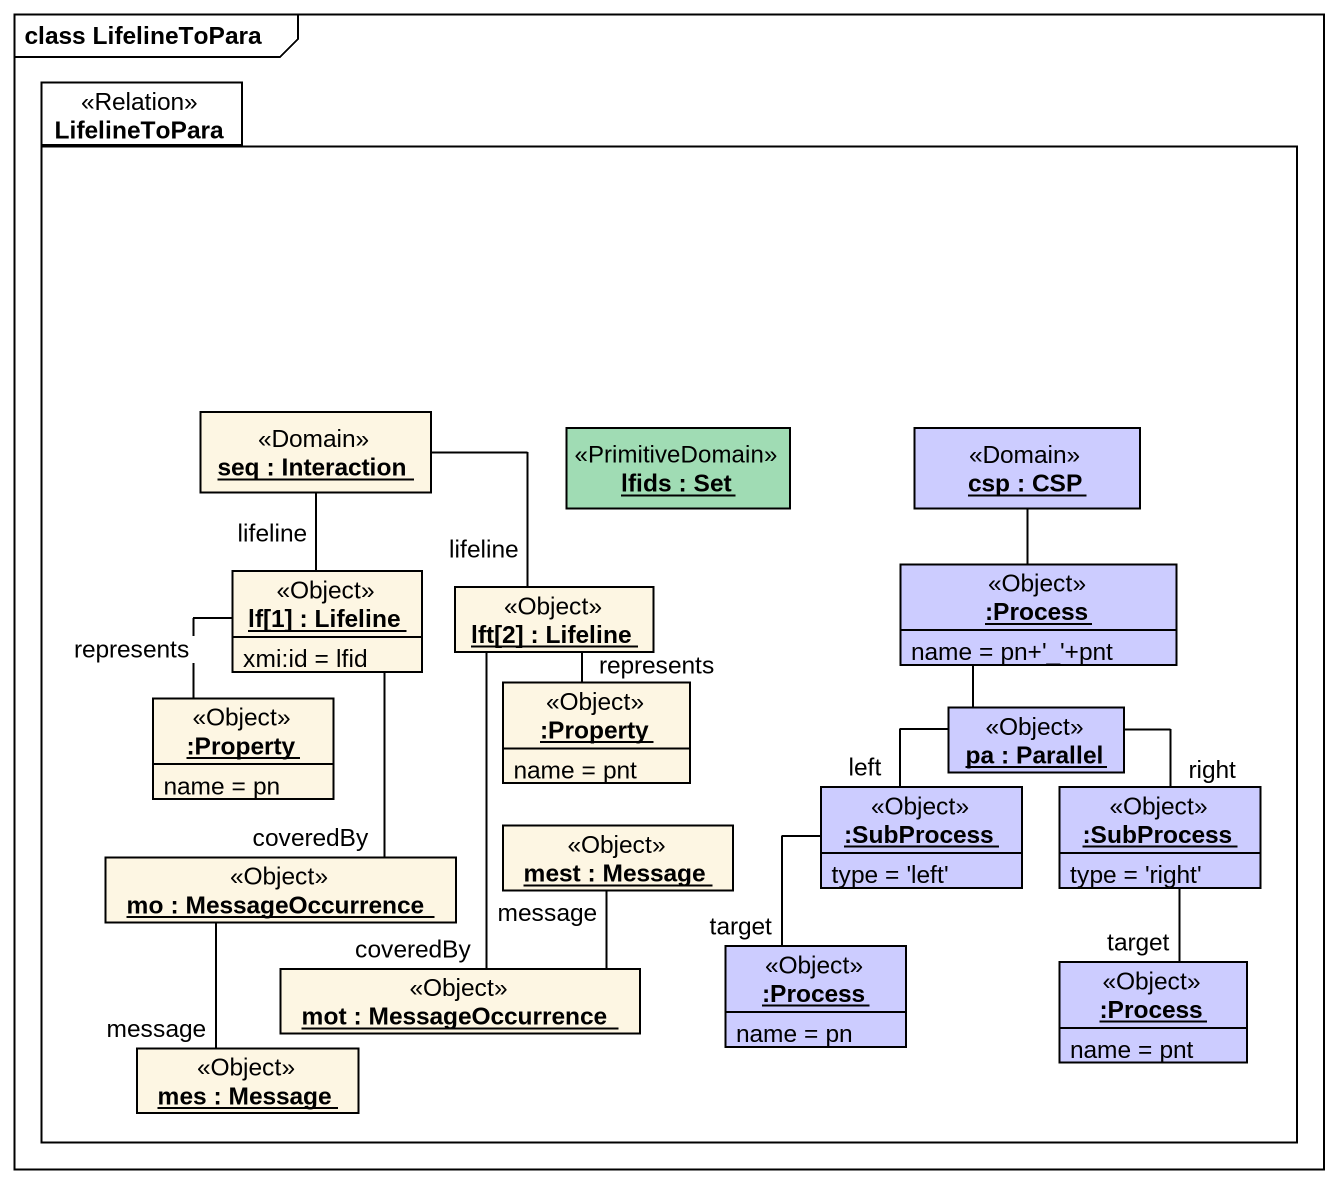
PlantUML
@startuml
mainframe class LifelineToPara
hide circle
hide empty members
package LifelineToPara <<Relation>> {
  object "seq : Interaction" as seq <<Domain>>
  object "lfids : Set" as lfids <<PrimitiveDomain>> #A0DCB4
  object "csp : CSP" as csp <<Domain>> #CCCCFF
  object "lf[1] : Lifeline" as lf_1 <<Object>> {
    xmi:id = lfid
  }
  object "lft[2] : Lifeline" as lft_2 <<Object>>
  object ":Process" as Process_ <<Object>> #CCCCFF {
    name = pn+'_'+pnt
  }
  object ":Property" as Property <<Object>> {
    name = pn
  }
  object ":Property" as Property_2 <<Object>> {
    name = pnt
  }
  object "pa : Parallel" as pa <<Object>> #CCCCFF
  object "mest : Message" as mest <<Object>>
  object ":SubProcess" as SubProcess <<Object>> #CCCCFF {
    type = 'left'
  }
  object ":SubProcess" as SubProcess_2 <<Object>> #CCCCFF {
    type = 'right'
  }
  object "mo : MessageOccurrence" as mo <<Object>>
  object "mot : MessageOccurrence" as mot <<Object>>
  object ":Process" as Process__2 <<Object>> #CCCCFF {
    name = pn
  }
  object ":Process" as Process__3 <<Object>> #CCCCFF {
    name = pnt
  }
  object "mes : Message" as mes <<Object>>
}
seq -- lf_1 : lifeline
seq -- lft_2 : lifeline
csp -- Process_
lf_1 -- Property : represents
lf_1 -- mo : coveredBy
lft_2 -- Property_2 : represents
lft_2 -- mot : coveredBy
Process_ -- pa
pa -- SubProcess : left
pa -- SubProcess_2 : right
SubProcess -- Process__2 : target
SubProcess_2 -- Process__3 : target
mo -- mes : message
mot -up- mest : message
@enduml
